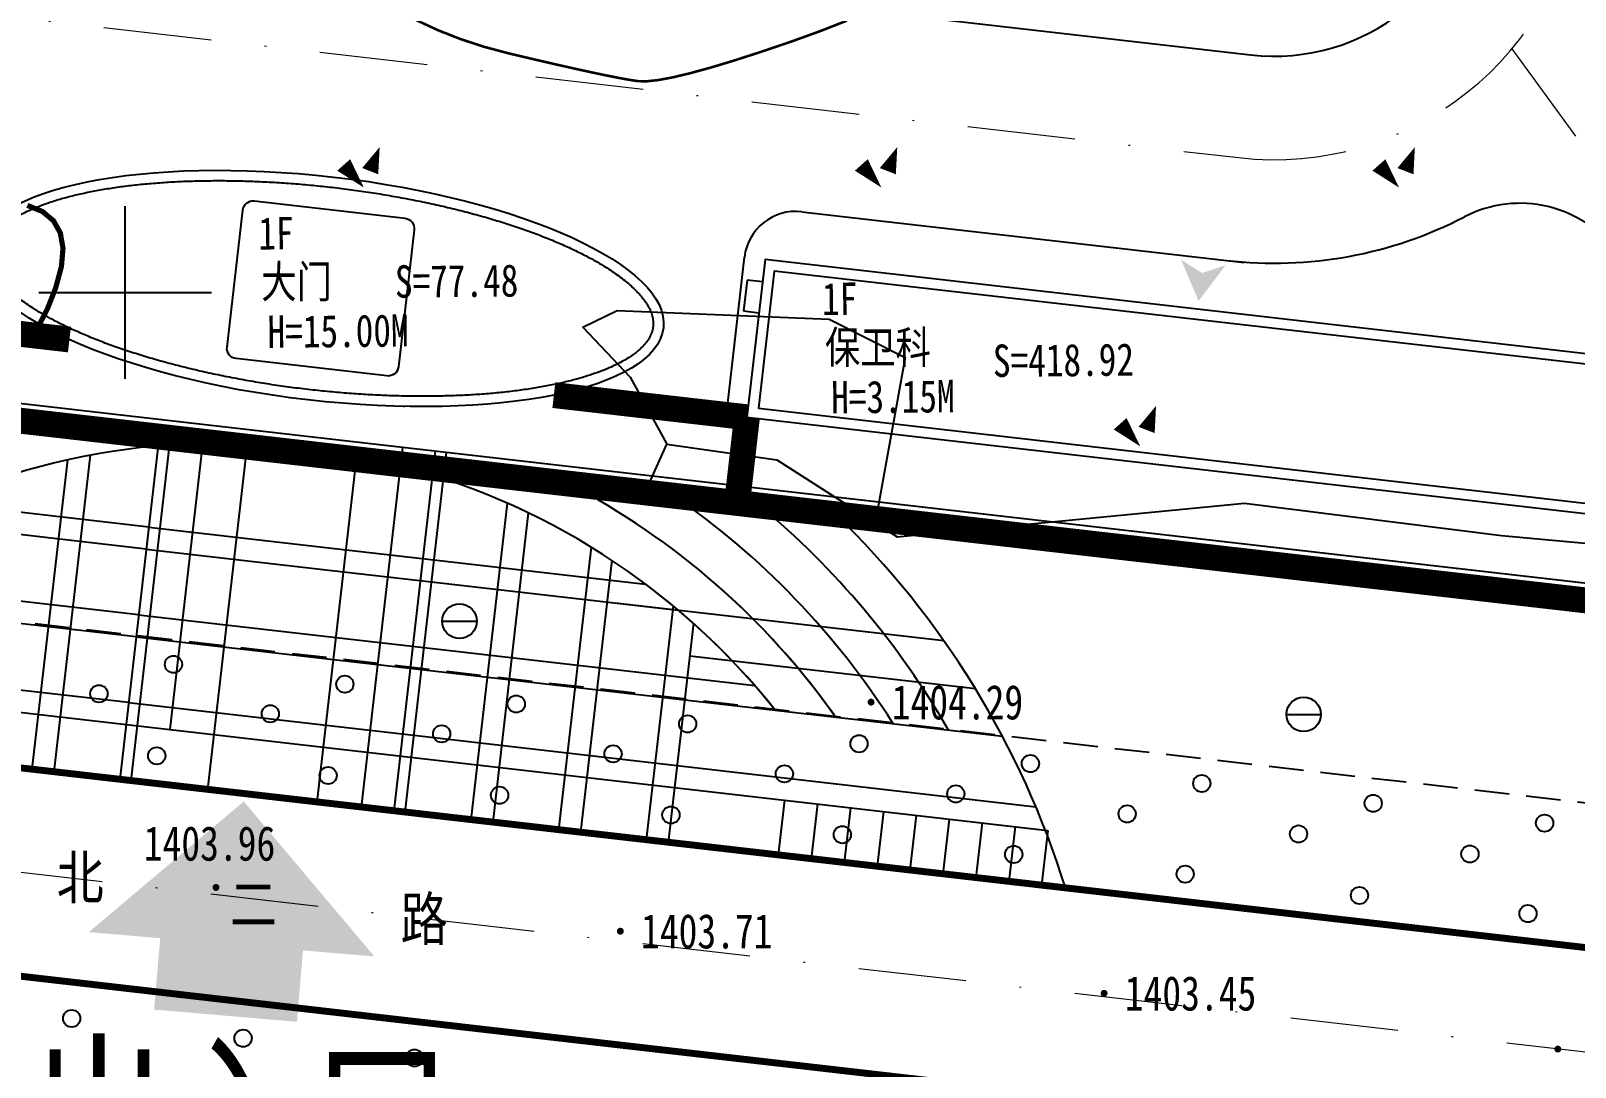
# Model space of a CAD drawing. Extents: x 496261 to 1768172, y 3738341 to 4579341.
# Drawn here: x 496794.5 to 496884, y 4379155.1 to 4379215.2 of the extents above; entities that cross this region are included whole.
import ezdxf
from ezdxf.enums import TextEntityAlignment as Align

# ---------------------------------------------------------------- set-up
doc = ezdxf.new("R2010")
doc.units = 0
doc.header["$MEASUREMENT"] = 0
for name, pattern in [('ACAD_ISO05W100', [34, 24, -3, 0.5, -3, 0.5, -3]), ('DASHDOT2', [0.5, 0.25, -0.125, 0, -0.125]), ('DIVIDE', [1.25, 0.5, -0.25, 0, -0.25, 0, -0.25]), ('X5', [3, 2, -1])]:
    doc.linetypes.add(name, pattern=pattern)
doc.layers.get('0').update_dxf_attribs({"color": 8, "linetype": 'CONTINUOUS'})
for name, color, linetype in [('0-pav', 171, 'CONTINUOUS'), ('DGX', 8, 'CONTINUOUS'), ('DLSS', 8, 'CONTINUOUS'), ('DMTZ', 8, 'CONTINUOUS'), ('GCD', 8, 'CONTINUOUS'), ('GXYZ', 8, 'CONTINUOUS'), ('PUB_DIM', 3, 'CONTINUOUS'), ('PUB_TEXT', 7, 'CONTINUOUS'), ('TK', 8, 'CONTINUOUS'), ('WALL', 2, 'CONTINUOUS'), ('ZBTZ', 8, 'CONTINUOUS'), ('用地红线', 1, 'DIVIDE'), ('车行道', 5, 'CONTINUOUS')]:
    doc.layers.add(name, color=color, linetype=linetype)
doc.layers.add('道路红线', color=1, linetype='CONTINUOUS', lineweight=0)
doc.styles.add('HT', font='simhei.ttf', dxfattribs={"width": 0.8})
doc.styles.add('HZ', font='', dxfattribs={"width": 0.8})
doc.styles.get('HZ').set_extended_font_data('SimSun')
doc.linetypes.add('10411', pattern='A,2,[150,AAA.SHX,S=1,R=0,X=0,Y=1],2,[151,AAA.SHX,S=1,R=0,X=0,Y=3],1e-11', length=4)

# ---------------------------------------------------------------- blocks, each defined once
blk = doc.blocks.new('gc090')
for points in [[(1.067, 1.447, 0, 1, 0), (0.52, 0.049, 1, 1, 0)], [(-1.016, 0.411, 1, 0, 0), (0.151, -0.902, 0, 0, 0)]]:
    blk.add_lwpolyline(points, format="xyseb")
blk = doc.blocks.new('GC042')
blk.add_line((-1, 0), (1, 0))
blk.add_circle((0, 0), 1)
blk = doc.blocks.new('gc170')
at = {"linetype": 'Continuous'}
blk.add_circle((0, 0), 0.5, dxfattribs=at)
blk = doc.blocks.new('GC200')
at = {"linetype": 'Continuous', "const_width": 0.2, "flags": 128}
blk.add_lwpolyline([(-0.1, 0, 1), (0.1, 0, 1)], format="xyb", close=True, dxfattribs=at)
blk = doc.blocks.new('无色的')
at = {"color": 6, "elevation": 1400702}
blk.add_lwpolyline([(4078173, -5527631), (4086915, -5528636, -0.414214), (4087443, -5529301), (4086529, -5537249, -0.414214), (4085864, -5537776), (4077122, -5536771, -0.414214), (4076594, -5536106), (4077508, -5528159, -0.414214)], format="xyb", close=True, dxfattribs=at)
at = {"color": 2}
blk.add_ellipse((4082018, -5532704, 1400702), major_axis=(-19869, 2284), ratio=0.325, dxfattribs=at)
blk.add_open_spline([(4062745, -5530488, 1400702), (4062740, -5530532, 1400702), (4062737, -5530576, 1400702), (4062735, -5530665, 1400702), (4062735, -5530710, 1400702), (4062741, -5530800, 1400702), (4062746, -5530846, 1400702), (4062759, -5530939, 1400702), (4062768, -5530987, 1400702), (4062790, -5531083, 1400702), (4062803, -5531131, 1400702), (4062833, -5531230, 1400702), (4062851, -5531280, 1400702), (4062891, -5531382, 1400702), (4062913, -5531434, 1400702), (4062963, -5531539, 1400702), (4062990, -5531592, 1400702), (4063050, -5531700, 1400702), (4063082, -5531754, 1400702), (4063152, -5531865, 1400702), (4063189, -5531921, 1400702), (4063269, -5532033, 1400702), (4063312, -5532090, 1400702), (4063403, -5532205, 1400702), (4063451, -5532263, 1400702), (4063552, -5532379, 1400702), (4063605, -5532438, 1400702), (4063717, -5532556, 1400702), (4063776, -5532615, 1400702), (4063926, -5532761, 1400702), (4064020, -5532847, 1400702), (4064219, -5533022, 1400702), (4064324, -5533109, 1400702), (4064544, -5533285, 1400702), (4064660, -5533372, 1400702), (4064902, -5533548, 1400702), (4065028, -5533636, 1400702), (4065290, -5533811, 1400702), (4065426, -5533899, 1400702), (4065709, -5534074, 1400702), (4065855, -5534161, 1400702), (4066157, -5534334, 1400702), (4066313, -5534420, 1400702), (4066694, -5534624, 1400702), (4066924, -5534742, 1400702), (4067400, -5534974, 1400702), (4067646, -5535089, 1400702), (4068155, -5535316, 1400702), (4068418, -5535428, 1400702), (4068957, -5535649, 1400702), (4069235, -5535758, 1400702), (4069804, -5535972, 1400702), (4070095, -5536077, 1400702), (4070691, -5536283, 1400702), (4070995, -5536384, 1400702), (4071616, -5536581, 1400702), (4071932, -5536678, 1400702), (4072576, -5536866, 1400702), (4072903, -5536958, 1400702), (4073568, -5537136, 1400702), (4073905, -5537222, 1400702), (4074587, -5537390, 1400702), (4074933, -5537471, 1400702), (4075632, -5537627, 1400702), (4075985, -5537702, 1400702), (4076698, -5537847, 1400702), (4077057, -5537916, 1400702), (4077782, -5538049, 1400702), (4078146, -5538112, 1400702), (4078879, -5538232, 1400702), (4079248, -5538288, 1400702), (4079988, -5538395, 1400702), (4080359, -5538445, 1400702), (4081103, -5538538, 1400702), (4081476, -5538581, 1400702), (4082222, -5538661, 1400702), (4082595, -5538697, 1400702), (4083340, -5538762, 1400702), (4083712, -5538792, 1400702), (4084453, -5538843, 1400702), (4084823, -5538865, 1400702), (4085559, -5538902, 1400702), (4085925, -5538916, 1400702), (4086653, -5538939, 1400702), (4087015, -5538946, 1400702), (4087732, -5538954, 1400702), (4088088, -5538954, 1400702), (4088792, -5538948, 1400702), (4089141, -5538940, 1400702), (4089830, -5538919, 1400702), (4090170, -5538905, 1400702), (4090842, -5538869, 1400702), (4091173, -5538848, 1400702), (4091824, -5538798, 1400702), (4092144, -5538769, 1400702), (4092774, -5538705, 1400702), (4093083, -5538669, 1400702), (4093688, -5538592, 1400702), (4093984, -5538549, 1400702), (4094562, -5538458, 1400702), (4094845, -5538409, 1400702), (4095395, -5538304, 1400702), (4095662, -5538249, 1400702), (4096182, -5538132, 1400702), (4096434, -5538071, 1400702), (4096921, -5537942, 1400702), (4097157, -5537874, 1400702), (4097609, -5537734, 1400702), (4097827, -5537661, 1400702), (4098244, -5537511, 1400702), (4098443, -5537433, 1400702), (4098783, -5537289, 1400702), (4098928, -5537225, 1400702), (4099204, -5537092, 1400702), (4099336, -5537025, 1400702), (4099586, -5536888, 1400702), (4099705, -5536819, 1400702), (4099930, -5536679, 1400702), (4100036, -5536608, 1400702), (4100213, -5536480, 1400702), (4100287, -5536423, 1400702), (4100427, -5536309, 1400702), (4100492, -5536252, 1400702), (4100616, -5536138, 1400702), (4100673, -5536081, 1400702), (4100779, -5535966, 1400702), (4100829, -5535909, 1400702), (4100910, -5535807, 1400702), (4100944, -5535761, 1400702), (4101007, -5535670, 1400702), (4101036, -5535625, 1400702), (4101089, -5535535, 1400702), (4101113, -5535490, 1400702), (4101156, -5535401, 1400702), (4101176, -5535356, 1400702), (4101210, -5535268, 1400702), (4101225, -5535224, 1400702), (4101251, -5535136, 1400702), (4101262, -5535092, 1400702), (4101280, -5535004, 1400702), (4101287, -5534960, 1400702), (4101297, -5534871, 1400702), (4101300, -5534827, 1400702), (4101302, -5534737, 1400702), (4101301, -5534692, 1400702), (4101295, -5534600, 1400702), (4101290, -5534553, 1400702), (4101276, -5534459, 1400702), (4101267, -5534412, 1400702), (4101245, -5534315, 1400702), (4101231, -5534265, 1400702), (4101199, -5534165, 1400702), (4101181, -5534115, 1400702), (4101140, -5534011, 1400702), (4101117, -5533959, 1400702), (4101066, -5533853, 1400702), (4101038, -5533799, 1400702), (4100977, -5533690, 1400702), (4100944, -5533635, 1400702), (4100872, -5533523, 1400702), (4100834, -5533467, 1400702), (4100752, -5533353, 1400702), (4100708, -5533295, 1400702), (4100615, -5533179, 1400702), (4100566, -5533121, 1400702), (4100462, -5533003, 1400702), (4100408, -5532944, 1400702), (4100293, -5532825, 1400702), (4100233, -5532765, 1400702), (4100080, -5532618, 1400702), (4099985, -5532531, 1400702), (4099782, -5532355, 1400702), (4099675, -5532267, 1400702), (4099450, -5532091, 1400702), (4099332, -5532002, 1400702), (4099087, -5531825, 1400702), (4098958, -5531737, 1400702), (4098692, -5531561, 1400702), (4098553, -5531473, 1400702), (4098266, -5531297, 1400702), (4098118, -5531209, 1400702), (4097811, -5531035, 1400702), (4097653, -5530948, 1400702), (4097267, -5530744, 1400702), (4097034, -5530626, 1400702), (4096552, -5530393, 1400702), (4096303, -5530278, 1400702), (4095788, -5530051, 1400702), (4095522, -5529939, 1400702), (4094977, -5529718, 1400702), (4094696, -5529609, 1400702), (4094121, -5529395, 1400702), (4093827, -5529290, 1400702), (4093225, -5529084, 1400702), (4092918, -5528983, 1400702), (4092291, -5528786, 1400702), (4091972, -5528690, 1400702), (4091323, -5528502, 1400702), (4090993, -5528411, 1400702), (4090323, -5528234, 1400702), (4089983, -5528148, 1400702), (4089295, -5527981, 1400702), (4088946, -5527900, 1400702), (4088242, -5527745, 1400702), (4087886, -5527671, 1400702), (4087169, -5527527, 1400702), (4086807, -5527459, 1400702), (4086078, -5527328, 1400702), (4085711, -5527265, 1400702), (4084973, -5527147, 1400702), (4084603, -5527091, 1400702), (4083859, -5526987, 1400702), (4083486, -5526938, 1400702), (4082738, -5526846, 1400702), (4082364, -5526804, 1400702), (4081615, -5526727, 1400702), (4081240, -5526692, 1400702), (4080493, -5526629, 1400702), (4080119, -5526601, 1400702), (4079375, -5526552, 1400702), (4079005, -5526531, 1400702), (4078267, -5526497, 1400702), (4077900, -5526483, 1400702), (4077171, -5526464, 1400702), (4076809, -5526458, 1400702), (4076091, -5526453, 1400702), (4075735, -5526454, 1400702), (4075030, -5526464, 1400702), (4074682, -5526472, 1400702), (4073994, -5526497, 1400702), (4073654, -5526513, 1400702), (4072983, -5526552, 1400702), (4072653, -5526575, 1400702), (4072004, -5526628, 1400702), (4071684, -5526658, 1400702), (4071057, -5526726, 1400702), (4070750, -5526763, 1400702), (4070148, -5526844, 1400702), (4069854, -5526888, 1400702), (4069279, -5526983, 1400702), (4068999, -5527034, 1400702), (4068454, -5527142, 1400702), (4068188, -5527199, 1400702), (4067674, -5527319, 1400702), (4067425, -5527382, 1400702), (4066944, -5527514, 1400702), (4066712, -5527583, 1400702), (4066266, -5527727, 1400702), (4066051, -5527801, 1400702), (4065676, -5527942, 1400702), (4065513, -5528008, 1400702), (4065199, -5528142, 1400702), (4065048, -5528211, 1400702), (4064762, -5528351, 1400702), (4064625, -5528422, 1400702), (4064388, -5528555, 1400702), (4064285, -5528617, 1400702), (4064089, -5528741, 1400702), (4063996, -5528804, 1400702), (4063820, -5528930, 1400702), (4063738, -5528994, 1400702), (4063583, -5529121, 1400702), (4063511, -5529185, 1400702), (4063391, -5529300, 1400702), (4063341, -5529351, 1400702), (4063248, -5529452, 1400702), (4063205, -5529503, 1400702), (4063124, -5529603, 1400702), (4063087, -5529654, 1400702), (4063019, -5529753, 1400702), (4062988, -5529803, 1400702), (4062932, -5529902, 1400702), (4062907, -5529951, 1400702), (4062866, -5530041, 1400702), (4062849, -5530081, 1400702), (4062819, -5530162, 1400702), (4062806, -5530202, 1400702), (4062783, -5530283, 1400702), (4062773, -5530323, 1400702), (4062757, -5530404, 1400702), (4062751, -5530444, 1400702), (4062746, -5530486, 1400702), (4062745, -5530487, 1400702), (4062745, -5530488, 1400702)], degree=3, knots=[0, 0, 0, 0, 0.028469, 0.028469, 0.056937, 0.056937, 0.085406, 0.085406, 0.113875, 0.113875, 0.142344, 0.142344, 0.170812, 0.170812, 0.199281, 0.199281, 0.22775, 0.22775, 0.256218, 0.256218, 0.284687, 0.284687, 0.313156, 0.313156, 0.341624, 0.341624, 0.370093, 0.370093, 0.398562, 0.398562, 0.439817, 0.439817, 0.481072, 0.481072, 0.522327, 0.522327, 0.563582, 0.563582, 0.604837, 0.604837, 0.646092, 0.646092, 0.687347, 0.687347, 0.744164, 0.744164, 0.800981, 0.800981, 0.857798, 0.857798, 0.914615, 0.914615, 0.971432, 0.971432, 1.028249, 1.028249, 1.085066, 1.085066, 1.141883, 1.141883, 1.1987, 1.1987, 1.255516, 1.255516, 1.312333, 1.312333, 1.36915, 1.36915, 1.425967, 1.425967, 1.482784, 1.482784, 1.539601, 1.539601, 1.596418, 1.596418, 1.653235, 1.653235, 1.710052, 1.710052, 1.766869, 1.766869, 1.823685, 1.823685, 1.880502, 1.880502, 1.937319, 1.937319, 1.994136, 1.994136, 2.050953, 2.050953, 2.10777, 2.10777, 2.164587, 2.164587, 2.221404, 2.221404, 2.278221, 2.278221, 2.335038, 2.335038, 2.391854, 2.391854, 2.448671, 2.448671, 2.505488, 2.505488, 2.562305, 2.562305, 2.619122, 2.619122, 2.664182, 2.664182, 2.709242, 2.709242, 2.754302, 2.754302, 2.799363, 2.799363, 2.834876, 2.834876, 2.870388, 2.870388, 2.905901, 2.905901, 2.941414, 2.941414, 2.970139, 2.970139, 2.998863, 2.998863, 3.027587, 3.027587, 3.056311, 3.056311, 3.085036, 3.085036, 3.11376, 3.11376, 3.142484, 3.142484, 3.171208, 3.171208, 3.199933, 3.199933, 3.228657, 3.228657, 3.257381, 3.257381, 3.286105, 3.286105, 3.31483, 3.31483, 3.343554, 3.343554, 3.372278, 3.372278, 3.401002, 3.401002, 3.429727, 3.429727, 3.458451, 3.458451, 3.487175, 3.487175, 3.515899, 3.515899, 3.544624, 3.544624, 3.586134, 3.586134, 3.627645, 3.627645, 3.669156, 3.669156, 3.710667, 3.710667, 3.752177, 3.752177, 3.793688, 3.793688, 3.835199, 3.835199, 3.892256, 3.892256, 3.949313, 3.949313, 4.00637, 4.00637, 4.063426, 4.063426, 4.120483, 4.120483, 4.17754, 4.17754, 4.234597, 4.234597, 4.291654, 4.291654, 4.348711, 4.348711, 4.405768, 4.405768, 4.462825, 4.462825, 4.519881, 4.519881, 4.576938, 4.576938, 4.633995, 4.633995, 4.691052, 4.691052, 4.748109, 4.748109, 4.805166, 4.805166, 4.862223, 4.862223, 4.91928, 4.91928, 4.976336, 4.976336, 5.033393, 5.033393, 5.09045, 5.09045, 5.147507, 5.147507, 5.204564, 5.204564, 5.261621, 5.261621, 5.318678, 5.318678, 5.375734, 5.375734, 5.432791, 5.432791, 5.489848, 5.489848, 5.546905, 5.546905, 5.603962, 5.603962, 5.661019, 5.661019, 5.718076, 5.718076, 5.76555, 5.76555, 5.813025, 5.813025, 5.8605, 5.8605, 5.900269, 5.900269, 5.940039, 5.940039, 5.979808, 5.979808, 6.019577, 6.019577, 6.051115, 6.051115, 6.082653, 6.082653, 6.114191, 6.114191, 6.145729, 6.145729, 6.177268, 6.177268, 6.20356, 6.20356, 6.229853, 6.229853, 6.256146, 6.256146, 6.282438, 6.282438, 6.283185, 6.283185, 6.283185, 6.283185], dxfattribs=at)
blk = doc.blocks.new('AAAA')
at = {"layer": 'WALL', "color": 6, "ltscale": 10}
for p, q in [((4702915, -5891477), (4702315, -5891477)), ((4702315, -5891477), (4702315, -5892977)), ((4753515, -5891477), (4754415, -5891477)), ((4754415, -5891477), (4754415, -5893277)), ((4702315, -5892977), (4702915, -5892977)), ((4754415, -5893277), (4753515, -5893277)), ((4702915, -5895377), (4702315, -5895377)), ((4702315, -5895377), (4702315, -5896877)), ((4702315, -5896877), (4702915, -5896877))]:
    blk.add_line(p, q, dxfattribs=at)
at = {"layer": 'WALL', "ltscale": 10}
for points in [[(4702915, -5890177), (4753515, -5890177), (4753515, -5899377), (4702915, -5899377)], [(4703515, -5890777), (4752915, -5890777), (4752915, -5898777), (4703515, -5898777)]]:
    blk.add_lwpolyline(points, close=True, dxfattribs=at)

msp = doc.modelspace()

# ---------------------------------------------------------------- hatches: boundary and pattern name
at = {"layer": 'PUB_DIM'}
msp.add_hatch(color=256, dxfattribs=at).paths.add_polyline_path([(496862.413, 4379201.129), (496861.198, 4379201.9), (496862.213, 4379199.508), (496863.777, 4379201.582)])
at = {"layer": 'PUB_TEXT'}
msp.add_hatch(color=1, dxfattribs=at).paths.add_polyline_path([(496814.444, 4379161.517), (496806.873, 4379170.501), (496797.889, 4379162.929), (496802.028, 4379162.576), (496801.675, 4379158.438), (496809.952, 4379157.732), (496810.305, 4379161.87)])

# ---------------------------------------------------------------- linework, layer by layer
at = {"color": 8}
for p, q in [((496761.401, 4379176.177, 1400.702), (496854.498, 4379165.489, 1400.702)), ((496804.77, 4379171.198, 1400.702), (496811.128, 4379170.468, 1400.702))]:
    msp.add_line(p, q, dxfattribs=at)
msp.add_line((496801.988, 4379171.518, 1400.702), (496813.91, 4379170.149, 1400.702))
at = {"layer": '0-pav', "color": 8, "linetype": 'Continuous'}
for p, q in [((496801.964, 4379191.649, 1400.702), (496799.684, 4379171.782, 1400.702)), ((496802.6, 4379191.576, 1400.702), (496800.319, 4379171.709, 1400.702)), ((496797.975, 4379190.57, 1400.702), (496795.869, 4379172.22, 1400.702)), ((496804.508, 4379191.357, 1400.702), (496802.592, 4379174.669, 1400.702)), ((496807.051, 4379191.065, 1400.702), (496804.77, 4379171.198, 1400.702)), ((496816.066, 4379191.037, 1400.702), (496813.672, 4379170.176, 1400.702)), ((496817.974, 4379190.818, 1400.702), (496815.579, 4379169.957, 1400.702)), ((496818.61, 4379190.745, 1400.702), (496816.215, 4379169.884, 1400.702)), ((496796.655, 4379190.298, 1400.702), (496794.597, 4379172.366, 1400.702)), ((496811.128, 4379170.468, 1400.702), (496813.409, 4379190.335, 1400.702)), ((496801.362, 4379186.406, 1400.702), (496789.094, 4379187.814, 1400.702)), ((496822.136, 4379187.797, 1400.702), (496820.03, 4379169.446, 1400.702)), ((496823.36, 4379187.232, 1400.702), (496821.302, 4379169.3, 1400.702)), ((496801.216, 4379185.134, 1400.702), (496786.912, 4379186.776, 1400.702)), ((496801.362, 4379186.406, 1400.702), (496812.807, 4379185.092, 1400.702)), ((496826.998, 4379185.249, 1400.702), (496825.116, 4379168.862, 1400.702)), ((496801.216, 4379185.134, 1400.702), (496812.661, 4379183.821, 1400.702)), ((496812.807, 4379185.092, 1400.702), (496817.894, 4379184.508, 1400.702)), ((496817.894, 4379184.508, 1400.702), (496830.162, 4379183.1, 1400.702)), ((496828.198, 4379184.484, 1400.702), (496826.388, 4379168.716, 1400.702)), ((496812.661, 4379183.821, 1400.702), (496817.748, 4379183.237, 1400.702)), ((496800.778, 4379181.319, 1400.702), (496785.535, 4379183.069, 1400.702)), ((496817.748, 4379183.237, 1400.702), (496832.052, 4379181.595, 1400.702)), ((496800.632, 4379180.048, 1400.702), (496782.891, 4379182.085, 1400.702)), ((496828.397, 4379182.014, 1400.702), (496847.44, 4379179.828, 1400.702)), ((496831.76, 4379181.839, 1400.702), (496830.203, 4379168.278, 1400.702)), ((496800.778, 4379181.319, 1400.702), (496812.223, 4379180.006, 1400.702)), ((496832.932, 4379180.828, 1400.702), (496831.475, 4379168.133, 1400.702)), ((496800.194, 4379176.233, 1400.702), (496764.138, 4379180.372, 1400.702)), ((496800.632, 4379180.048, 1400.702), (496812.077, 4379178.734, 1400.702)), ((496812.223, 4379180.006, 1400.702), (496817.31, 4379179.422, 1400.702)), ((496763.3, 4379179.18, 1400.702), (496811.493, 4379173.647, 1400.702)), ((496817.31, 4379179.422, 1400.702), (496836.488, 4379177.22, 1400.702)), ((496832.716, 4379178.942, 1400.702), (496849.273, 4379177.041, 1400.702)), ((496812.077, 4379178.734, 1400.702), (496817.164, 4379178.15, 1400.702)), ((496817.164, 4379178.15, 1400.702), (496833.947, 4379176.223, 1400.702)), ((496800.194, 4379176.233, 1400.702), (496811.639, 4379174.919, 1400.702)), ((496833.947, 4379176.223, 1400.702), (496850.844, 4379174.284, 1400.702)), ((496811.639, 4379174.919, 1400.702), (496816.726, 4379174.335, 1400.702)), ((496811.493, 4379173.647, 1400.702), (496853.328, 4379168.845, 1400.702)), ((496816.726, 4379174.335, 1400.702), (496852.782, 4379170.196, 1400.702)), ((496838.219, 4379170.579, 1400.702), (496837.854, 4379167.4, 1400.702)), ((496838.219, 4379170.579, 1400.702), (496853.479, 4379168.828, 1400.702)), ((496840.127, 4379170.36, 1400.702), (496839.762, 4379167.181, 1400.702)), ((496842.034, 4379170.141, 1400.702), (496841.669, 4379166.962, 1400.702)), ((496843.942, 4379169.922, 1400.702), (496843.577, 4379166.743, 1400.702)), ((496845.849, 4379169.703, 1400.702), (496845.484, 4379166.524, 1400.702)), ((496847.757, 4379169.484, 1400.702), (496847.392, 4379166.305, 1400.702)), ((496849.664, 4379169.265, 1400.702), (496849.299, 4379166.086, 1400.702)), ((496851.572, 4379169.046, 1400.702), (496851.207, 4379165.867, 1400.702)), ((496853.479, 4379168.828, 1400.702), (496853.114, 4379165.648, 1400.702))]:
    msp.add_line(p, q, dxfattribs=at)
at = {"layer": '0-pav', "linetype": 'Continuous'}
for centre, radius, start, end in [((496807.949, 4379170.833, 1400.702), 24, 69.91828, 70.09885), ((496805.595, 4379150.325, 1400.702), 43.52, 104.41215, 131.73072), ((496805.595, 4379150.325, 1400.702), 40.96, 90.61746, 128.45249), ((496805.595, 4379150.325, 1400.702), 40.96, 38.44999, 76.28487), ((496805.595, 4379150.325, 1400.702), 43.52, 35.17176, 62.49018), ((496805.595, 4379150.325, 1400.702), 46.08, 32.39272, 55.32906), ((496805.595, 4379150.325, 1400.702), 48.64, 29.99562, 50.12191), ((496805.595, 4379150.325, 1400.702), 51.2, 17.22784, 45.98857), ((496805.595, 4379150.325, 1400.702), 40.96, 38.45, 53.93038), ((496805.595, 4379150.325, 1400.702), 43.52, 35.17174, 48.435)]:
    msp.add_arc(centre, radius, start, end, dxfattribs=at)
at = {"layer": 'DGX', "color": 8, "linetype": 'Continuous', "const_width": 0.15}
msp.add_lwpolyline([(496733.363, 4379141.704, 0.000002), (496728.884, 4379138.156, 0.000366)], format="xyb", dxfattribs=at)
at = {"layer": 'DGX', "color": 8, "linetype": 'Continuous'}
for points, const_width, elevation in [([(496816.873, 4379215.79), (496818.127, 4379215.206), (496819.439, 4379214.689), (496820.808, 4379214.241), (496822.235, 4379213.861), (496823.626, 4379213.532), (496824.886, 4379213.24), (496826.015, 4379212.985), (496827.015, 4379212.766), (496827.884, 4379212.583), (496828.622, 4379212.437), (496829.231, 4379212.327), (496829.709, 4379212.254), (496830.209, 4379212.241), (496830.882, 4379212.313), (496831.73, 4379212.471), (496832.751, 4379212.714), (496833.947, 4379213.042), (496835.316, 4379213.455), (496836.859, 4379213.953), (496838.576, 4379214.536), (496840.291, 4379215.155), (496841.83, 4379215.759)], 0.15, 1403), ([(496795.014, 4379198.126), (496795.49, 4379199.049), (496795.973, 4379200.278), (496796.305, 4379201.51), (496796.395, 4379202.567), (496796.242, 4379203.45), (496795.847, 4379204.158), (496795.21, 4379204.692), (496794.329, 4379205.051)], 0.3, 1402.5)]:
    msp.add_lwpolyline(points, dxfattribs=dict(at, const_width=const_width, elevation=elevation))
at = {"layer": 'DLSS', "color": 8, "linetype": 'X5', "elevation": 1400.29, "flags": 128}
msp.add_lwpolyline([(496901.067, 4379168.514), (496500, 4379214.831)], dxfattribs=at)
at = {"layer": 'DLSS', "color": 8, "linetype": 'Continuous', "const_width": 0.4, "flags": 128}
for points in [[(496500, 4379206.201), (496877.586, 4379162.844)], [(496500, 4379194.125), (497000, 4379136.713)], [(496877.586, 4379162.844), (497000, 4379148.788)]]:
    msp.add_lwpolyline(points, dxfattribs=at)
at = {"layer": 'DLSS', "linetype": 'Continuous', "const_width": 0.4, "elevation": -23.723, "flags": 128}
for points in [[(496500, 4379206.201), (496877.586, 4379162.844)], [(496500, 4379194.125), (497000, 4379136.713)], [(496877.586, 4379162.844), (497000, 4379148.788)]]:
    msp.add_lwpolyline(points, dxfattribs=at)
at = {"layer": 'DMTZ', "color": 8, "linetype": '10411', "flags": 128}
for points, elevation in [([(496600.37, 4379384.49), (496593.93, 4379373.26), (496591.018, 4379371.705), (496590.645, 4379359.975), (496588.17, 4379350.649), (496580.819, 4379345.07), (496584.335, 4379328.471), (496585.806, 4379303.584), (496589.146, 4379280.384), (496594.149, 4379248.17), (496601.283, 4379249.621), (496602.832, 4379244.911), (496605.033, 4379218.541), (496643.35, 4379213.704), (496657.659, 4379209.745), (496680.626, 4379206.089), (496687.38, 4379207.419), (496692.842, 4379201.873), (496717.018, 4379203.013), (496733.622, 4379201.845), (496762.524, 4379196.549), (496783.793, 4379193.863), (496804.341, 4379191.678), (496830.217, 4379188.578), (496831.388, 4379191.214)], 1405.289), ([(496826.524, 4379197.991), (496828.508, 4379198.962), (496840.793, 4379198.46), (496845.212, 4379196.239), (496843.46, 4379186.66)], 1404.205), ([(496826.533, 4379197.995), (496826.524, 4379197.991), (496829.276, 4379195.097), (496831.388, 4379191.214), (496837.772, 4379190.304), (496844.733, 4379185.845), (496864.869, 4379187.784), (496879.765, 4379185.909), (496879.765, 4379185.909), (496879.765, 4379185.909), (496916.888, 4379182.521), (496951.399, 4379176.112), (496967.698, 4379173.431), (496987.766, 4379168.615), (497000, 4379169.371)], 1410.667)]:
    msp.add_lwpolyline(points, dxfattribs=dict(at, elevation=elevation))
at = {"layer": 'TK', "color": 8, "linetype": 'Continuous'}
for p, q in [((496800, 4379195), (496800, 4379205)), ((496795, 4379200), (496805, 4379200))]:
    msp.add_line(p, q, dxfattribs=at)
at = {"layer": '用地红线', "color": 1, "linetype": 'ACAD_ISO05W100', "ltscale": 0.4}
msp.add_line((496425.359, 4379214.752, 1400.702), (497174.236, 4379128.781, 1400.702), dxfattribs=at)
at = {"layer": '用地红线', "color": 1, "linetype": 'DIVIDE', "ltscale": 15, "const_width": 1.5, "elevation": 1400.702}
msp.add_lwpolyline([(497214.383, 4379517.074), (496699.161, 4379622.029), (496480.559, 4379666.649), (496441.992, 4379232.974), (497169.2, 4379149.491), (497215.277, 4379514.34), (497215.304, 4379514.779), (497215.304, 4379515.311), (497214.616, 4379516.674)], close=True, dxfattribs=at)
for points in [[(496785.566, 4379198.565), (496796.769, 4379197.278)], [(496824.846, 4379194.055), (496836.035, 4379192.771)], [(496836.035, 4379192.771), (496835.464, 4379187.803)]]:
    msp.add_lwpolyline(points, dxfattribs=at)
at = {"layer": '车行道', "color": 5}
for p, q in [((496761.9, 4379225.64, 1400.702), (496865.221, 4379213.779, 1400.702)), ((496692.535, 4379205.218, 1400.702), (497169.314, 4379150.484, 1400.702)), ((496839.214, 4379204.686, 1400.702), (496864.846, 4379201.743, 1400.702)), ((496834.842, 4379192.908, 1400.702), (496835.892, 4379202.048, 1400.702))]:
    msp.add_line(p, q, dxfattribs=at)
at = {"layer": '车行道', "color": 5, "elevation": 1400.702}
msp.add_lwpolyline([(496692.535, 4379205.218), (497169.314, 4379150.484)], dxfattribs=at)
at = {"layer": '车行道', "color": 5}
for centre, radius, start, end in [((496866.59, 4379225.701, 1400.702), 12, 263.45116, 353.45116), ((496880.84, 4379198.171, 1400.702), 7, 35.98566, 117.36761), ((496838.872, 4379201.705, 1400.702), 3, 83.45116, 173.45116), ((496866.59, 4379225.701, 1400.702), 24, 263.45116, 297.36761)]:
    msp.add_arc(centre, radius, start, end, dxfattribs=at)
at = {"layer": '道路红线', "linetype": 'DASHDOT2', "ltscale": 25}
for p, q in [((496761.215, 4379219.68, 1400.702), (496864.537, 4379207.818, 1400.702)), ((496379.364, 4379214.005, 688.489), (497330.226, 4379104.834, 688.49)), ((496880.376, 4379214.127, 1400.702), (496897.924, 4379189.962, 1400.702))]:
    msp.add_line(p, q, dxfattribs=at)
msp.add_arc((496866.59, 4379225.701, 1400.702), 18, 263.45116, 353.45116, dxfattribs=at)

# ---------------------------------------------------------------- block references
at = {"color": 8, "xscale": 0.0009999999892897904, "yscale": 0.001000000163912773, "zscale": 0.001}
msp.add_blockref('无色的', (492729.307, 4384732.941), dxfattribs=at)
at = {"xscale": -0.0009999999887152988, "yscale": 0.001000000163912773, "zscale": 0.001, "rotation": 353.4511800755813}
msp.add_blockref('AAAA', (502231.357, 4384511.516, 1400.702), dxfattribs=at)
at = {"layer": 'DMTZ', "color": 8, "linetype": 'Continuous'}
for p in [(496813.681, 4379206.985), (496843.681, 4379206.985), (496873.681, 4379206.985), (496858.681, 4379191.985)]:
    msp.add_blockref('gc090', p, dxfattribs=at)
at = {"layer": 'GCD', "color": 8, "linetype": 'Continuous'}
for p in [(496843.229, 4379176.258, 1404.285), (496805.263, 4379165.518, 1403.955), (496828.698, 4379162.983, 1403.713), (496856.737, 4379159.382, 1403.447), (496883.033, 4379156.151, 1404.878)]:
    msp.add_blockref('GC200', p, dxfattribs=at)
at = {"layer": 'GXYZ', "color": 8, "linetype": 'Continuous'}
for p in [(496819.376, 4379180.953, 1404.64), (496868.302, 4379175.55, 1403.925)]:
    msp.add_blockref('GC042', p, dxfattribs=at)
at = {"layer": 'ZBTZ', "color": 8, "linetype": 'Continuous'}
for p, rotation in [((496802.797, 4379178.45), 353.3927434784629), ((496798.478, 4379176.746), 353.3326252150445), ((496812.731, 4379177.299), 353.3927434784629), ((496822.665, 4379176.149), 353.3927434784629), ((496808.41, 4379175.585), 353.3326252150445), ((496832.598, 4379174.998), 353.3927434784629), ((496818.343, 4379174.424), 353.3326252150445), ((496801.828, 4379173.149), 353.4348483655157), ((496828.275, 4379173.263), 353.3326252150445), ((496842.532, 4379173.847), 353.3927434784629), ((496838.208, 4379172.102), 353.3326252150445), ((496852.465, 4379172.697), 353.3927434784629), ((496811.762, 4379172.005), 353.4348483655157), ((496862.399, 4379171.546), 353.3927434784629), ((496821.697, 4379170.862), 353.4348483655157), ((496848.14, 4379170.941), 353.3326252150445), ((496872.333, 4379170.395), 353.3927434784629), ((496831.631, 4379169.719), 353.4348483655157), ((496858.072, 4379169.78), 353.3326252150445), ((496841.565, 4379168.575), 353.4348483655157), ((496868.005, 4379168.619), 353.3326252150445), ((496882.266, 4379169.245), 353.3927434784629), ((496851.5, 4379167.432), 353.4348483655157), ((496877.937, 4379167.458), 353.3326252150445), ((496861.434, 4379166.289), 353.4348483655157), ((496871.536, 4379165.053), 353.3927434784629), ((496881.303, 4379164.002), 353.4348483655157), ((496796.898, 4379157.923), 353.4257022873043), ((496806.832, 4379156.778), 353.4257022873043), ((496816.767, 4379155.633), 353.4257022873043)]:
    msp.add_blockref('gc170', p, dxfattribs=dict(at, rotation=rotation))

# ---------------------------------------------------------------- texts
at = {"layer": 'DLSS', "color": 8, "linetype": 'Continuous', "style": 'HZ', "width": 0.8}
for s, p in [('北', (496797.392, 4379166.129)), ('二', (496807.43, 4379164.56)), ('路', (496817.326, 4379163.747))]:
    msp.add_text(s, height=2.5, dxfattribs=at).set_placement(p, align=Align.MIDDLE)
at = {"layer": 'GCD', "color": 8, "linetype": 'Continuous', "style": 'HZ', "width": 0.8}
for s, p in [('1404.29', (496844.429, 4379176.258, 1404.285)), ('1403.96', (496801.078, 4379168.07, 1403.955)), ('1403.71', (496829.898, 4379162.983, 1403.713)), ('1403.45', (496857.937, 4379159.382, 1403.447))]:
    msp.add_text(s, height=2, dxfattribs=at).set_placement(p, align=Align.MIDDLE_LEFT)
at = {"layer": 'PUB_TEXT', "color": 7, "style": 'HT', "width": 0.8}
for p in [(496807.724, 4379202.487), (496840.394, 4379198.688)]:
    msp.add_text('1F', height=1.8776, rotation=0.60314, dxfattribs=at).set_placement(p)
for s, p in [('大门', (496807.884, 4379199.69)), ('保卫科', (496840.554, 4379195.891))]:
    msp.add_text(s, height=1.8776, dxfattribs=at).set_placement(p)
at = {"layer": 'PUB_TEXT', "style": 'HT', "width": 0.8}
for s, p in [('S=77.48', (496815.643, 4379199.696)), ('H=15.00M', (496808.259, 4379196.789)), ('S=418.92', (496850.303, 4379195.103)), ('H=3.15M', (496840.928, 4379192.99))]:
    msp.add_text(s, height=1.8776, rotation=0.60314, dxfattribs=at).set_placement(p)
at = {"layer": 'PUB_TEXT', "color": 1, "style": 'HT', "width": 0.8}
msp.add_text('主出入口', height=7.5105, dxfattribs=at).set_placement((496786.193, 4379148.458))

doc.saveas('drawing.dxf')
